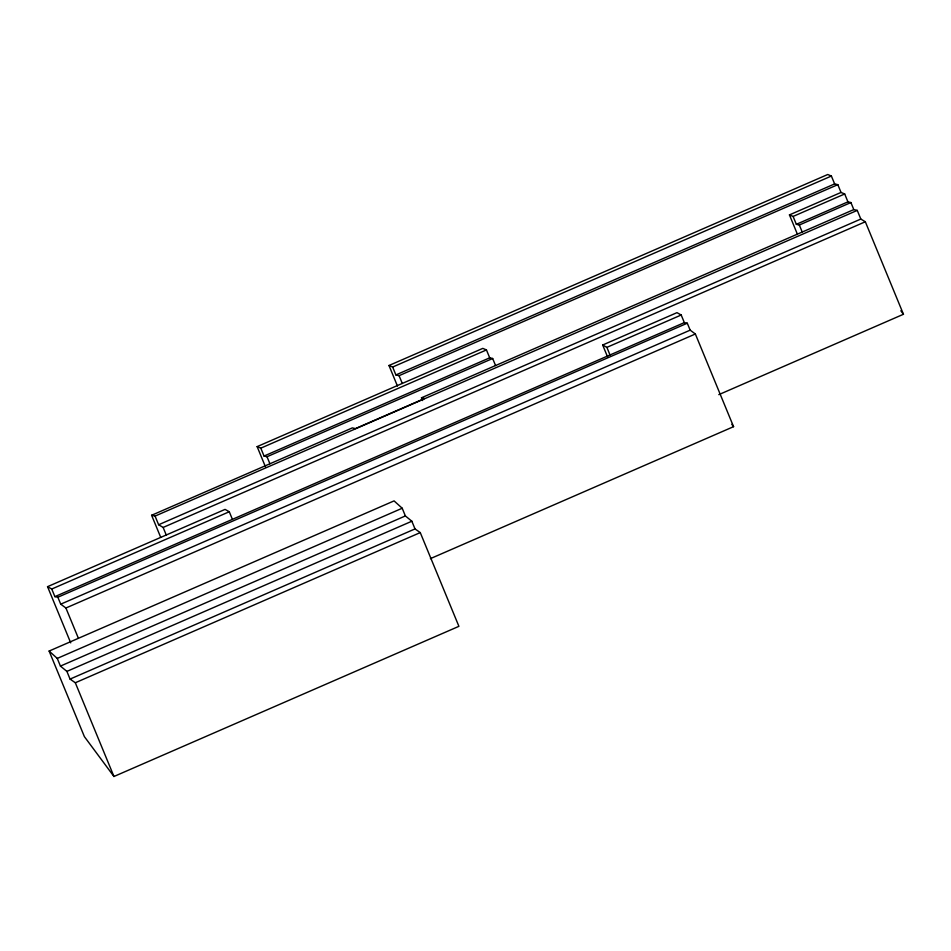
<?xml version="1.0" encoding="UTF-8"?>
<svg xmlns="http://www.w3.org/2000/svg" width="951" height="951" viewBox="0 0 951 951"><rect width="100%" height="100%" fill="white"/><g stroke="black" fill="none" stroke-linecap="round" stroke-linejoin="round"><path stroke-width="1.43" d="M397.435 386.011L388.983 365.505L827.739 174.508L831.388 176.042L834.633 183.923L837.831 184.66L841.029 192.435L844.69 193.98L847.935 201.862L850.907 202.551L853.808 209.589L857.255 210.397L860.821 219.051L865.327 221.761L903.45 314.27L718.801 394.653M388.983 365.505L392.644 367.038L831.388 176.042M392.644 367.038L395.889 374.932L834.633 183.923M395.889 374.932L399.075 375.669L837.831 184.66M265.591 467.143L257.139 446.625L482.799 348.387L486.448 349.932L489.706 357.814L492.666 358.503L495.566 365.541M797.33 234.041L789.449 214.902L841.029 192.435M257.139 446.625L260.8 448.159L486.448 349.932M789.449 214.902L793.098 216.436L844.69 193.98M260.8 448.159L264.045 456.052L489.706 357.814M793.098 216.436L796.344 224.317L847.935 201.862M264.045 456.052L267.017 456.73L492.666 358.503M796.344 224.317L799.315 225.007L850.907 202.551M160.648 537.196L151.613 515.276L352.357 427.891L355.412 428.604L424.526 398.517L421.471 397.803L422.601 400.537M421.471 397.803L853.808 209.589M151.613 515.276L155.061 516.084L857.255 210.397M155.061 516.084L158.639 524.738L860.821 219.051M158.639 524.738L163.132 527.448L865.327 221.761M70.707 642.852L47.55 586.672L225.066 509.391L229.274 511.745L232.413 519.353M607.748 357.338L602.672 345.011L676.993 312.653L681.201 315.007L684.34 322.615L687.288 323.209L690.176 330.152L695.359 333.991L733.566 426.666L430.399 558.641M47.55 586.672L51.758 589.026L229.274 511.745M602.672 345.011L606.881 347.365L681.201 315.007M51.758 589.026L54.896 596.634L684.34 322.615M54.896 596.634L57.845 597.228L687.288 323.209M57.845 597.228L60.733 604.17L690.176 330.152M60.733 604.17L65.916 608.01L695.359 333.991M49.119 651.055L394.071 500.892L402.202 508.238L405.376 515.929L411.842 521.231L415.016 528.922L420.259 532.596L458.905 626.329L113.954 776.492L84.389 736.633L49.119 651.055L57.262 658.413L60.436 666.092L66.891 671.394L70.065 679.085L75.319 682.759L113.954 776.492M57.262 658.413L402.202 508.238M60.436 666.092L405.376 515.929M66.891 671.394L411.842 521.231M70.065 679.085L415.016 528.922M75.319 682.759L420.259 532.596M900.847 310.751L903.45 314.27M731.842 424.336L733.566 426.666M799.315 225.007L802.216 232.044M606.881 347.365L610.007 354.973M399.075 375.669L402.285 383.443M267.017 456.73L269.918 463.779M163.132 527.448L166.247 534.997M65.916 608.01L78.279 637.99"/></g></svg>
